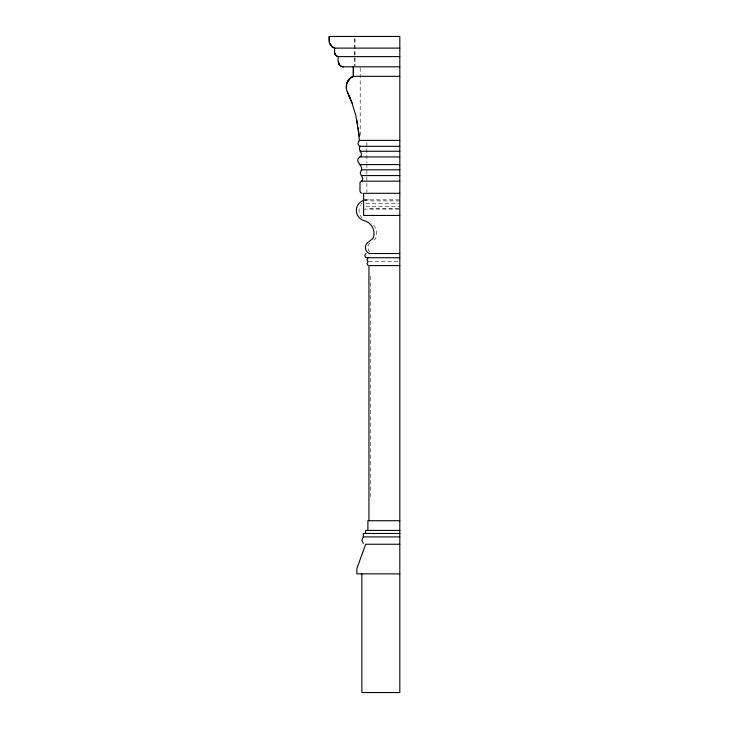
<?xml version="1.0" encoding="UTF-8"?>
<svg xmlns="http://www.w3.org/2000/svg" width="729" height="729" viewBox="0 0 729 729"><rect width="100%" height="100%" fill="white"/><g stroke="black" fill="none" stroke-linecap="round" stroke-linejoin="round"><path stroke-width="0.55" stroke-dasharray="3.65 2.73" d="M373.941 240.142L375.663 238.419A13.231 13.231 0 0 0 371.772 223.211M363.634 199.846L399.82 199.846M399.82 200.903L368.938 200.903L368.938 199.846M365.894 203.409L399.82 203.409M365.894 206.754L399.82 206.754M398.717 208.403L368.938 208.403L368.938 209.105M363.634 209.105L399.82 209.105M368.683 261.702L399.82 261.638M370.414 276.236L370.414 496.595M366.869 142.629L366.869 162.895M366.869 164.025L366.869 192.174M360.199 67.87L360.199 135.886M354.905 38.701L354.905 65.683M354.85 38.701L354.85 65.683M362.076 217.935A10.598 10.598 0 0 1 360.39 205.15M360.882 204.366A10.598 10.598 0 0 1 362.076 202.954M365.083 200.84A10.598 10.598 0 0 1 369.567 199.846M369.639 251.97A6.789 6.789 0 0 1 369.867 242.885M365.092 200.01A10.598 10.598 0 0 1 366.933 199.846"/><path stroke-width="1.09" d="M346.229 85.603L346.639 90.159L352.098 103.254L355.77 115.355L359.005 135.111M362.131 193.294L360.6 192.656L359.962 191.126L360.017 182.45L362.158 180.409L362.769 178.386L360.217 173.22L361.529 169.347A4.137 2.925 -90 0 0 361.502 167.479C360.5 164.034 354.923 160.927 359.397 157.336C363.115 155.614 360.809 151.987 359.506 149.636A3.663 2.588 -90 0 1 359.506 147.923L360.071 146.31L399.82 146.31M346.448 84.09L349.437 78.805L353.301 76.335L399.82 76.335M350.667 77.812L346.895 82.623L346.339 88.665M347.578 81.238L349.501 78.805M399.82 536.909L363.324 536.909L361.757 540.162L363.324 543.406M367.954 257.993L366.969 259.697L367.954 261.401M367.954 261.93L366.969 263.634L367.954 265.338M365.94 253.528L364.71 255.633L365.94 257.729L399.82 257.729M359.625 140.615C357.192 141.754 357.629 145.727 360.254 146.31M350.622 77.812L351.961 76.982M351.916 76.982L353.355 76.335L353.365 66.804L353.355 76.335M361.666 181.184L399.82 181.184M334.584 48.114L399.82 48.114M399.82 56.607L338.32 56.607C337.518 60.461 338.283 66.922 343.496 66.804L342.767 66.767M343.432 66.804L399.82 66.804M399.82 140.378L359.269 140.378L359.096 136.168M360.071 151.249L399.82 151.249M360.071 156.917L399.82 156.917M360.071 164.59L399.82 164.59M361.447 169.802L399.82 169.802M361.447 175.571L399.82 175.571M399.82 193.294L363.634 193.294L363.634 215.456L399.82 215.465M399.82 253.528L368.938 253.528A6.789 6.789 0 0 1 369.238 241.427L373.038 238.419A13.231 13.231 0 0 0 364.19 220.677A10.598 10.598 0 0 1 364.19 200.211M399.82 265.602L368.938 265.602L368.938 520.716M399.82 520.716L367.89 520.716L367.89 530.42M399.82 530.42L365.603 530.42L365.603 533.482M399.82 533.482L363.324 533.482L363.324 536.909M399.82 544.244L365.639 544.244L356.882 568.584L356.882 573.869L399.82 573.869M338.402 56.607L337.327 56.352M342.111 66.631L342.83 66.767M334.584 52.36L334.611 48.114L331.759 46.419L329.59 42.956M334.611 48.114L333.117 47.412M336.88 56.142L337.409 56.352M341.546 66.421L339.832 65.318M336.862 56.142L335.094 54.338L334.611 52.36M332.424 46.948L333.171 47.412M332.488 46.948L329.882 43.731M336.096 55.55L335.422 54.784M339.896 65.318L339.021 64.261M330.756 45.171L329.945 43.731M339.085 64.261L338.338 61.71M347.277 91.59L352.116 103.254M334.948 53.873L335.076 54.338M348.972 95.417L350.603 99.308M334.793 53.381L334.866 53.873M329.38 42.154L329.563 42.956M356.709 119.465L357.511 123.611M334.62 52.871L334.711 53.381M329.253 41.343L329.353 42.154M358.212 127.775L359.042 136.168M361.866 573.869L361.866 692.55L399.82 692.55L399.82 36.45L329.18 36.45L329.226 41.343M329.271 36.45L329.207 40.514"/></g></svg>
